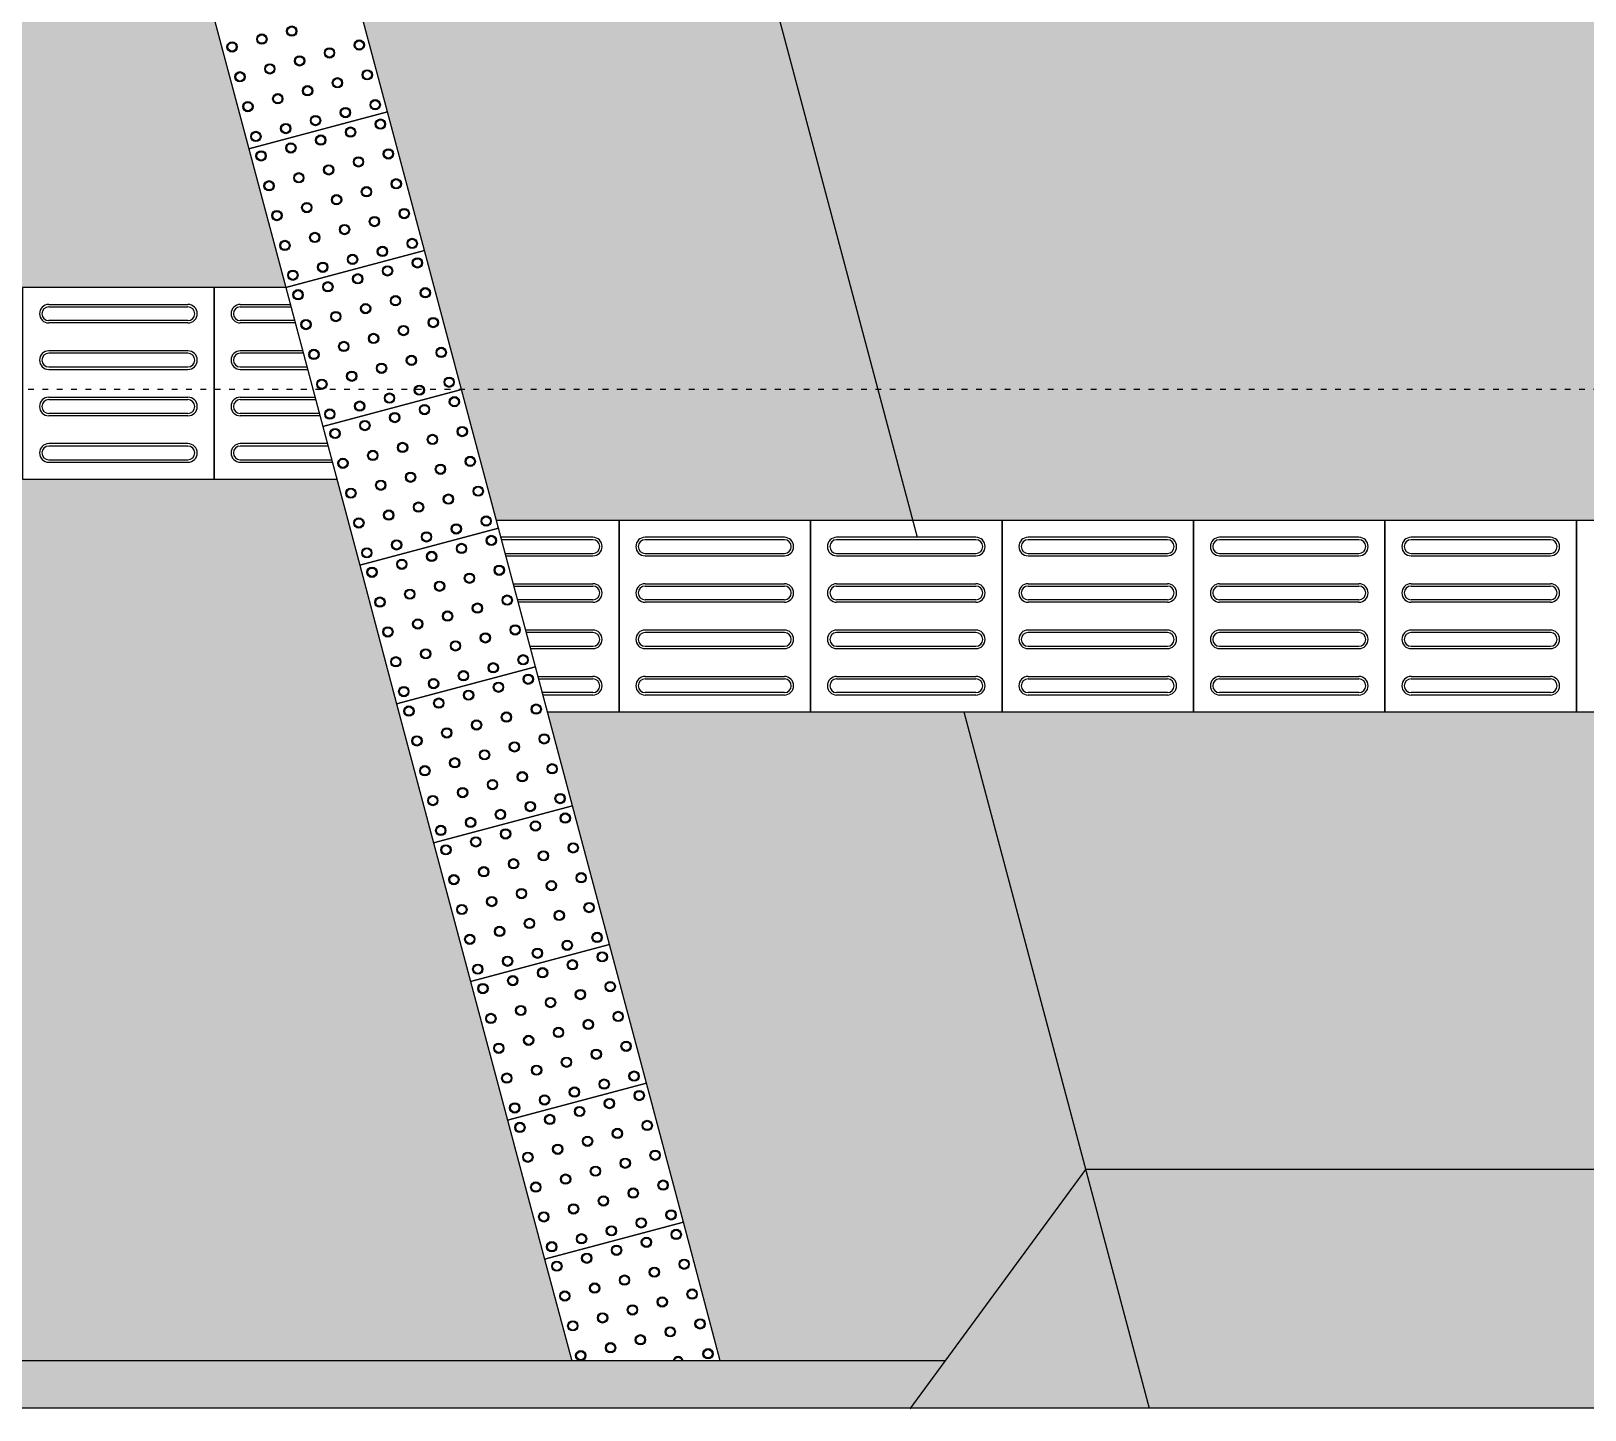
# Model space of a CAD drawing. Header units: millimetres. Extents: x -9997 to 44619, y -1295 to 91103.
# Drawn here: x 29635.7 to 29960.3, y 33696.5 to 33984.6 of the extents above; entities that cross this region are included whole.
import ezdxf

# ---------------------------------------------------------------- set-up
doc = ezdxf.new("R2010")
doc.units = ezdxf.units.MM
doc.header["$LTSCALE"] = 0.1
doc.linetypes.add('ACAD_ISO03W100', pattern=[30, 12, -18])
doc.layers.get('0').update_dxf_attribs({"lineweight": 5})
for name, color, linetype, lineweight in [('alvenaria', 5, 'Continuous', 9), ('alvenaria longe', 253, 'Continuous', 0), ('escada', 1, 'Continuous', 0), ('piso', 254, 'Continuous', 0), ('Proj Telhado', 10, 'ACAD_ISO03W100', 0)]:
    doc.layers.add(name, color=color, linetype=linetype, lineweight=lineweight)
doc.styles.get("Standard").update_dxf_attribs({"font": 'arial.ttf'})
doc.dimstyles.new('ISO-25', dxfattribs={"dimtxt": 30, "dimasz": 5, "dimexe": 0, "dimexo": 15, "dimtad": 1, "dimtxsty": 'Standard', "dimblk": 'OBLIQUE', "dimcen": 0, "dimclrd": 7, "dimclre": 7, "dimclrt": 7, "dimadec": 8, "dimazin": 0, "dimtfac": 1, "dimtmove": 0, "dimatfit": 3, "dimldrblk": 'OBLIQUE', "dimfxl": 5, "dimtfillclr": 250, "dimarcsym": 0})

# ---------------------------------------------------------------- blocks, each defined once
blk = doc.blocks.new('_Oblique')
at = {"color": 0, "linetype": 'ByBlock', "lineweight": -2}
blk.add_line((-0.5, -0.5), (0.5, 0.5), dxfattribs=at)
blk = doc.blocks.new('*D109')
at = {"layer": 'alvenaria', "color": 7, "linetype": 'ByBlock', "lineweight": -2, "transparency": 16777216}
for p, q in [((29869.32, 33681.94), (29869.32, 33629.51)), ((30150.32, 33681.94), (30150.32, 33629.51))]:
    blk.add_line(p, q, dxfattribs=at)
at = {"layer": 'alvenaria', "color": 7, "lineweight": -2, "transparency": 16777216}
blk.add_line((29869.32, 33629.51), (30150.32, 33629.51), dxfattribs=at)
at = {"layer": 'Defpoints', "color": 0, "linetype": 'ByBlock', "transparency": 16777216}
for p in [(29869.32, 33696.94), (30150.32, 33696.94), (30150.32, 33629.51)]:
    blk.add_point(p, dxfattribs=at)
at = {"layer": 'alvenaria', "color": 7, "linetype": 'ByBlock', "lineweight": -2, "transparency": 16777216, "xscale": 5, "yscale": 5, "zscale": 5, "rotation": 180}
blk.add_blockref('_Oblique', (29869.32, 33629.51), dxfattribs=at)
at = {"layer": 'alvenaria', "color": 7, "linetype": 'ByBlock', "lineweight": -2, "transparency": 16777216, "xscale": 5, "yscale": 5, "zscale": 5}
blk.add_blockref('_Oblique', (30150.32, 33629.51), dxfattribs=at)
at = {"layer": 'alvenaria', "color": 7, "linetype": 'ByBlock', "transparency": 16777216, "insert": (30009.82, 33645.45), "char_height": 30, "attachment_point": 5}
blk.add_mtext('281', dxfattribs=at)

msp = doc.modelspace()

# ---------------------------------------------------------------- hatches: boundary and pattern name
at = {"linetype": 'ByBlock', "lineweight": 0, "true_color": 0xc7c8ca}
h = msp.add_hatch(dxfattribs=at)
h.set_pattern_fill('AR-BRSTD', color=9, scale=0.12)
h.paths.add_polyline_path([(29301.965, 34091.799), (29316.965, 34091.799), (29316.965, 34094.883), (29346.965, 34094.883), (29376.965, 34094.883), (29406.965, 34094.883), (29436.965, 34094.883), (29466.965, 34094.883), (29496.965, 34094.883), (29526.965, 34094.883), (29556.965, 34094.883), (29586.965, 34094.883), (29601.965, 34091.799), (29601.965, 33930.984), (29633.978, 33930.984), (29673.978, 33930.984), (29688.934, 33930.984), (29681.21, 33959.973), (29673.486, 33988.962), (29665.732, 34018.064), (29658.008, 34047.053), (29650.284, 34076.041), (29642.56, 34105.03), (29639.424, 34116.799), (28786.663, 34116.799), (28786.913, 33706.799), (29748.667, 33706.799), (29743.001, 33728.064), (29735.277, 33757.053), (29727.553, 33786.041), (29719.829, 33815.03), (29712.105, 33844.018), (29704.381, 33873.007), (29699.591, 33890.984), (29673.978, 33890.984), (29633.978, 33890.984), (29593.978, 33890.984), (29586.965, 33890.984), (29586.965, 33884.883), (29586.965, 33854.883), (29556.965, 33854.883), (29526.965, 33854.883), (29496.965, 33854.883), (29466.965, 33854.883), (29436.965, 33854.883), (29406.965, 33854.883), (29376.965, 33854.883), (29346.965, 33854.883), (29316.965, 33854.883), (29316.965, 33884.883), (29316.965, 33891.799), (29301.965, 33891.799)])
h.paths.add_polyline_path([(29201.103, 33886.938), (29201.103, 33746.938), (28961.103, 33746.938), (28961.103, 33886.938)], flags=16)
h.paths.add_polyline_path([(29181.103, 33866.938), (29181.103, 33766.938), (28981.103, 33766.938), (28981.103, 33866.938)], flags=0)
h.paths.add_polyline_path([(29556.965, 33914.883), (29556.965, 33944.883), (29556.965, 33974.883), (29556.965, 34004.883), (29556.965, 34034.883), (29556.965, 34064.883), (29526.965, 34064.883), (29496.965, 34064.883), (29466.965, 34064.883), (29436.965, 34064.883), (29406.965, 34064.883), (29376.965, 34064.883), (29346.965, 34064.883), (29346.965, 34034.883), (29346.965, 34004.883), (29346.965, 33974.883), (29346.965, 33944.883), (29346.965, 33914.883), (29346.965, 33891.799), (29556.965, 33891.799)], flags=17)
h.paths.add_polyline_path([(29376.965, 33956.799), (29376.965, 34006.799), (29526.965, 34006.799), (29526.965, 33956.799)], flags=16)
h.paths.add_polyline_path([(29466.965, 34011.799), (29436.965, 34011.799), (29436.965, 34041.799), (29466.965, 34041.799)], flags=16)
h.paths.add_polyline_path([(29556.965, 33891.799), (29346.965, 33891.799), (29346.965, 33884.883), (29376.965, 33884.883), (29406.965, 33884.883), (29436.965, 33884.883), (29466.965, 33884.883), (29496.965, 33884.883), (29526.965, 33884.883), (29556.965, 33884.883)], flags=17)
h.paths.add_polyline_path([(29601.965, 34091.799), (29586.965, 34091.799), (29586.965, 34064.883), (29586.965, 34034.883), (29586.965, 34004.883), (29586.965, 33974.883), (29586.965, 33944.883), (29586.965, 33930.984), (29593.978, 33930.984), (29601.965, 33930.984)], flags=17)
h.paths.add_polyline_path([(29316.965, 33944.883), (29316.965, 33974.883), (29316.965, 34004.883), (29316.965, 34034.883), (29316.965, 34064.883), (29316.965, 34091.799), (29301.965, 34091.799), (29301.965, 33891.799), (29316.965, 33891.799), (29316.965, 33914.883)], flags=17)
h.paths.add_polyline_path([(29757.448, 34116.799), (29670.471, 34116.799), (29671.549, 34112.754), (29679.272, 34083.765), (29686.996, 34054.776), (29694.72, 34025.788), (29702.444, 33996.799), (29710.198, 33967.697), (29717.922, 33938.708), (29725.646, 33909.72), (29732.939, 33882.35), (29758.552, 33882.35), (29798.552, 33882.35), (29819.916, 33882.35)])
h.paths.add_polyline_path([(30038.448, 34116.799), (29757.448, 34116.799), (29819.916, 33882.35), (29838.552, 33882.35), (29878.552, 33882.35), (29918.552, 33882.35), (29958.552, 33882.35), (29998.552, 33882.35), (30038.552, 33882.35), (30078.552, 33882.35), (30100.916, 33882.35)])
h.paths.add_polyline_path([(29830.574, 33842.35), (29798.552, 33842.35), (29758.552, 33842.35), (29743.596, 33842.35), (29748.818, 33822.754), (29756.542, 33793.765), (29764.266, 33764.776), (29771.989, 33735.788), (29779.713, 33706.799), (29826.691, 33706.799), (29856.033, 33746.799)])
h.paths.add_polyline_path([(30111.574, 33842.35), (30078.552, 33842.35), (30038.552, 33842.35), (29998.552, 33842.35), (29958.552, 33842.35), (29918.552, 33842.35), (29878.552, 33842.35), (29838.552, 33842.35), (29830.574, 33842.35), (29856.033, 33746.799), (30137.033, 33746.799)])
h.paths.add_polyline_path([(30205.831, 33815.03), (30198.552, 33842.35), (30158.552, 33842.35), (30118.552, 33842.35), (30111.574, 33842.35), (30137.033, 33746.799), (30187.222, 33706.938), (30234.631, 33706.938), (30229.003, 33728.064), (30221.279, 33757.053), (30213.555, 33786.041)])
h.paths.add_polyline_path([(30167.211, 33959.973), (30159.488, 33988.962), (30151.764, 34017.95), (30144.04, 34046.939), (30136.316, 34075.928), (30128.592, 34104.916), (30125.426, 34116.799), (30038.448, 34116.799), (30100.916, 33882.35), (30118.552, 33882.35), (30158.552, 33882.35), (30187.894, 33882.35), (30182.659, 33901.996), (30174.935, 33930.984)])
h.paths.add_polyline_path([(31877.895, 33948.04), (31877.895, 33968.04), (31852.895, 33968.04), (31852.895, 33998.04), (31852.895, 34028.04), (31877.895, 34028.04), (31877.895, 34068.04), (31877.895, 34108.04), (31877.895, 34116.799), (30156.473, 34116.799), (30157.581, 34112.64), (30165.305, 34083.652), (30173.028, 34054.663), (30180.752, 34025.674), (30188.476, 33996.686), (30196.2, 33967.697), (30203.924, 33938.708), (30211.648, 33909.72), (30219.372, 33880.731), (30227.096, 33851.742), (30234.82, 33822.754), (30242.543, 33793.765), (30250.267, 33764.776), (30257.991, 33735.788), (30265.678, 33706.938), (31725.894, 33706.938), (31734.388, 33719.372), (31751.309, 33744.144), (31768.231, 33768.916), (31785.153, 33793.688), (31802.075, 33818.46), (31819.034, 33843.286), (31819.062, 33843.232), (31826.794, 33843.232), (31856.794, 33843.232), (31877.895, 33843.232), (31877.895, 33868.04), (31877.895, 33908.04)])
h.paths.add_polyline_path([(30645.894, 33886.938), (30645.894, 33746.938), (30405.894, 33746.938), (30405.894, 33886.938)], flags=16)
h.paths.add_polyline_path([(30625.894, 33866.938), (30625.894, 33766.938), (30425.894, 33766.938), (30425.894, 33866.938)], flags=0)
h.paths.add_polyline_path([(31145.894, 33886.938), (31145.894, 33746.938), (30905.894, 33746.938), (30905.894, 33886.938)], flags=16)
h.paths.add_polyline_path([(30925.894, 33866.938), (31125.894, 33866.938), (31125.894, 33766.938), (30925.894, 33766.938)], flags=0)
h.paths.add_polyline_path([(31000.925, 33844.799), (31030.925, 33844.799), (31030.925, 33814.799), (31000.925, 33814.799)], flags=0)
h.paths.add_polyline_path([(31405.894, 33886.938), (31645.894, 33886.938), (31645.894, 33746.938), (31405.894, 33746.938)], flags=16)
h.paths.add_polyline_path([(31425.894, 33866.938), (31625.894, 33866.938), (31625.894, 33766.938), (31425.894, 33766.938)], flags=0)
h.paths.add_polyline_path([(32554.715, 34289.954), (32524.986, 34293.973), (32495.256, 34297.993), (32465.527, 34302.013), (32435.797, 34306.033), (32433.223, 34315.696), (32425.499, 34344.684), (32420.35, 34364.01), (32387.715, 34355.315), (32349.064, 34345.016), (32310.412, 34334.718), (32271.761, 34324.419), (32233.109, 34314.12), (32194.457, 34303.822), (32155.806, 34293.523), (32117.154, 34283.225), (32123.591, 34259.068), (32104.265, 34253.918), (32113.015, 34221.081), (32123.313, 34182.429), (32133.612, 34143.778), (32143.91, 34105.126), (32154.209, 34066.475), (32161.933, 34037.486), (32169.657, 34008.498), (32177.38, 33979.509), (32148.392, 33971.785), (32119.403, 33964.061), (32113.051, 33987.901), (32073.051, 33987.901), (32054.915, 33987.901, -0.2142245), (31917.895, 33945.937), (31917.895, 33908.04), (31917.895, 33868.04), (31917.895, 33843.232), (31946.729, 33843.232), (31976.729, 33843.232), (31993.651, 33818.46), (32010.573, 33793.688), (32027.495, 33768.916), (32044.416, 33744.145), (32061.338, 33719.373), (32076.664, 33696.938, 0.46151), (32590.765, 34284.324), (32590.556, 34285.108), (32584.445, 34285.934)])
h.paths.add_polyline_path([(32105.259, 34094.828), (32094.96, 34133.479), (32084.662, 34172.131), (32074.363, 34210.782), (32066.632, 34239.798, 0.050222), (32040.096, 34262.693), (32020.526, 34257.479), (31981.874, 34247.18), (31943.223, 34236.882), (31933.489, 34234.288), (31964.794, 34116.799), (31917.895, 34116.799), (31917.895, 34108.04), (31917.895, 34068.04), (31917.895, 34028.04), (31942.895, 34028.04), (31953.051, 34027.901), (31993.051, 34027.901), (32033.051, 34027.901), (32073.051, 34027.901), (32088.695, 34027.901, 0.0275903), (32097.873, 34044.865), (32096.231, 34051.027), (32101.191, 34052.349, 0.0390592), (32109.667, 34078.284)], flags=17)
h.paths.add_polyline_path([(32054.915, 33987.901), (32033.051, 33987.901), (31993.051, 33987.901), (31953.051, 33987.901), (31942.895, 33987.901), (31942.895, 33968.04), (31917.895, 33968.04), (31917.895, 33948.04), (31917.895, 33945.937, 0.2142245)], flags=17)
h.paths.add_polyline_path([(32109.667, 34078.284, -0.0390592), (32101.191, 34052.349), (32115.557, 34056.176)], flags=17)
h.paths.add_polyline_path([(32097.873, 34044.865, -0.0275903), (32088.695, 34027.901), (32102.393, 34027.901)], flags=17)
h.paths.add_polyline_path([(32402.327, 34431.65), (32394.603, 34460.639), (32418.391, 34478.918), (32442.179, 34497.197), (32465.967, 34515.476), (32489.755, 34533.756), (32501.253, 34542.591), (32216.122, 35612.719), (31649.003, 35612.719), (31797.89, 35053.93, -0.3092385), (31931.102, 34553.973), (32000.494, 34293.537), (32010.227, 34296.13), (32048.879, 34306.429), (32042.442, 34330.586), (32071.431, 34338.31), (32100.419, 34346.034), (32106.856, 34321.876), (32145.507, 34332.175), (32184.159, 34342.473), (32222.81, 34352.772), (32261.462, 34363.071), (32300.114, 34373.369), (32338.765, 34383.668), (32377.417, 34393.966), (32410.051, 34402.661)])
h.paths.add_polyline_path([(31797.89, 35053.93), (31649.003, 35612.719), (31566.212, 35612.719), (31923.191, 34272.94), (31932.924, 34275.533), (31971.576, 34285.832), (32000.494, 34293.537), (31931.102, 34553.973, 0.3092385)])
h.paths.add_polyline_path([(32059.177, 34267.777), (32040.096, 34262.693, -0.050222), (32066.632, 34239.798), (32065.614, 34243.62)], flags=17)
h = msp.add_hatch(color=9, dxfattribs=at)
h.dxf.hatch_style = 1
h.paths.add_polyline_path([(28786.913, 33706.799), (28786.919, 33696.938), (29819.457, 33696.938), (29826.691, 33706.799)])
h.paths.add_polyline_path([(29856.033, 33746.799), (29869.318, 33696.938), (30150.318, 33696.938), (30137.033, 33746.799)])
h.paths.add_polyline_path([(29819.457, 33696.938), (29869.318, 33696.938), (29856.033, 33746.799)])
h.paths.add_polyline_path([(30137.033, 33746.799), (30150.318, 33696.938), (30199.813, 33696.938)])
h.paths.add_polyline_path([(30187.222, 33706.938), (30199.813, 33696.938), (31719.063, 33696.938), (31725.894, 33706.938)])
h.paths.add_polyline_path([(32428.741, 34449.037), (32431.316, 34439.374), (32439.04, 34410.385), (32446.764, 34381.397), (32454.488, 34352.408), (32459.637, 34333.082), (32569.942, 34362.473), (32539.047, 34478.427)])
h.paths.add_polyline_path([(32459.637, 34333.082), (32469.547, 34331.742), (32499.276, 34327.723), (32529.006, 34323.703), (32558.735, 34319.683), (32582.188, 34316.512), (32569.942, 34362.473)])
h.paths.add_polyline_path([(32508.035, 34509.968), (32484.247, 34491.688), (32460.459, 34473.409), (32436.671, 34455.13), (32428.741, 34449.037), (32539.047, 34478.427), (32526.801, 34524.388)])
h.paths.add_polyline_path([(31886.729, 33813.232), (31856.729, 33813.232), (31834.835, 33813.232), (31834.835, 33696.938), (31960.89, 33696.938), (31960.89, 33813.232), (31946.729, 33813.232), (31916.729, 33813.232)])
h.paths.add_polyline_path([(31776.081, 33727.222), (31759.159, 33702.45), (31755.394, 33696.938), (31834.835, 33696.938), (31834.835, 33813.232), (31826.847, 33801.538), (31809.925, 33776.766), (31793.003, 33751.994)])
h.paths.add_polyline_path([(31968.879, 33801.538), (31960.89, 33813.232), (31960.89, 33696.938), (32040.332, 33696.938), (32036.567, 33702.451), (32019.645, 33727.223), (32002.723, 33751.994), (31985.801, 33776.766)])
h.paths.add_polyline_path([(29376.965, 34006.799), (29376.965, 33956.799), (29526.965, 33956.799), (29526.965, 34006.799)])

# ---------------------------------------------------------------- linework, layer by layer
at = {"layer": 'alvenaria longe', "lineweight": 0}
for p, q in [((29757.448, 34116.799), (29820.855, 33878.826)), ((29830.574, 33842.35), (29869.318, 33696.938)), ((30137.033, 33746.799), (29856.033, 33746.799))]:
    msp.add_line(p, q, dxfattribs=at)
at = {"layer": 'alvenaria longe', "linetype": 'ByBlock', "lineweight": 0}
msp.add_line((29819.355, 33696.799), (29856.033, 33746.799), dxfattribs=at)
at = {"layer": 'escada', "lineweight": 0}
for points in [[(29710.198, 33967.697), (29702.474, 33996.686), (29673.486, 33988.962), (29681.21, 33959.973)], [(29717.922, 33938.708), (29710.198, 33967.697), (29681.21, 33959.973), (29688.934, 33930.984)], [(29725.646, 33909.72), (29717.922, 33938.708), (29688.934, 33930.984), (29696.657, 33901.996)], [(29633.978, 33930.984), (29633.978, 33890.984), (29673.978, 33890.984), (29673.978, 33930.984)], [(29733.37, 33880.731), (29725.646, 33909.72), (29696.657, 33901.996), (29704.381, 33873.007)], [(29798.552, 33842.35), (29798.552, 33882.35), (29758.552, 33882.35), (29758.552, 33842.35)], [(29838.552, 33842.35), (29838.552, 33882.35), (29798.552, 33882.35), (29798.552, 33842.35)], [(29878.552, 33842.35), (29878.552, 33882.35), (29838.552, 33882.35), (29838.552, 33842.35)], [(29918.552, 33842.35), (29918.552, 33882.35), (29878.552, 33882.35), (29878.552, 33842.35)], [(29958.552, 33842.35), (29958.552, 33882.35), (29918.552, 33882.35), (29918.552, 33842.35)], [(29998.552, 33842.35), (29998.552, 33882.35), (29958.552, 33882.35), (29958.552, 33842.35)], [(29741.094, 33851.742), (29733.37, 33880.731), (29704.381, 33873.007), (29712.105, 33844.018)], [(29748.818, 33822.754), (29741.094, 33851.742), (29712.105, 33844.018), (29719.829, 33815.03)], [(29756.542, 33793.765), (29748.818, 33822.754), (29719.829, 33815.03), (29727.553, 33786.041)], [(29764.266, 33764.776), (29756.542, 33793.765), (29727.553, 33786.041), (29735.277, 33757.053)], [(29771.989, 33735.788), (29764.266, 33764.776), (29735.277, 33757.053), (29743.001, 33728.064)]]:
    msp.add_lwpolyline(points, close=True, dxfattribs=at)
for points in [[(29688.934, 33930.984), (29673.978, 33930.984), (29673.978, 33890.984), (29699.591, 33890.984)], [(29639.441, 33927.46), (29668.516, 33927.46)], [(29639.441, 33926.954), (29668.516, 33926.954)], [(29679.441, 33927.46), (29689.872, 33927.46)], [(29679.441, 33926.954), (29690.007, 33926.954)], [(29668.516, 33924.09), (29639.441, 33924.09)], [(29668.516, 33923.584), (29639.441, 33923.584)], [(29690.771, 33924.09), (29679.441, 33924.09)], [(29690.905, 33923.584), (29679.441, 33923.584)], [(29668.516, 33917.769), (29639.441, 33917.769)], [(29668.516, 33917.262), (29639.441, 33917.262)], [(29692.455, 33917.769), (29679.441, 33917.769)], [(29692.59, 33917.262), (29679.441, 33917.262)], [(29639.441, 33914.398), (29668.516, 33914.398)], [(29639.441, 33913.892), (29668.516, 33913.892)], [(29679.441, 33914.398), (29693.353, 33914.398)], [(29679.441, 33913.892), (29693.488, 33913.892)], [(29639.441, 33908.077), (29668.516, 33908.077)], [(29639.441, 33907.571), (29668.516, 33907.571)], [(29679.441, 33908.077), (29695.037, 33908.077)], [(29679.441, 33907.571), (29695.172, 33907.571)], [(29668.516, 33904.707), (29639.441, 33904.707)], [(29668.516, 33904.2), (29639.441, 33904.2)], [(29695.935, 33904.707), (29679.441, 33904.707)], [(29696.07, 33904.2), (29679.441, 33904.2)], [(29668.516, 33898.385), (29639.441, 33898.385)], [(29668.516, 33897.879), (29639.441, 33897.879)], [(29697.619, 33898.385), (29679.441, 33898.385)], [(29697.754, 33897.879), (29679.441, 33897.879)], [(29639.441, 33895.015), (29668.516, 33895.015)], [(29639.441, 33894.509), (29668.516, 33894.509)], [(29679.441, 33895.015), (29698.517, 33895.015)], [(29679.441, 33894.509), (29698.652, 33894.509)], [(29743.596, 33842.35), (29758.552, 33842.35), (29758.552, 33882.35), (29732.939, 33882.35)], [(29753.089, 33878.826), (29733.878, 33878.826)], [(29753.089, 33878.32), (29734.012, 33878.32)], [(29793.089, 33878.826), (29764.014, 33878.826)], [(29793.089, 33878.32), (29764.014, 33878.32)], [(29833.089, 33878.826), (29804.014, 33878.826)], [(29833.089, 33878.32), (29804.014, 33878.32)], [(29873.089, 33878.826), (29844.014, 33878.826)], [(29873.089, 33878.32), (29844.014, 33878.32)], [(29913.089, 33878.826), (29884.014, 33878.826)], [(29913.089, 33878.32), (29884.014, 33878.32)], [(29953.089, 33878.826), (29924.014, 33878.826)], [(29953.089, 33878.32), (29924.014, 33878.32)], [(29734.776, 33875.455), (29753.089, 33875.455)], [(29734.91, 33874.949), (29753.089, 33874.949)], [(29764.014, 33875.455), (29793.089, 33875.455)], [(29764.014, 33874.949), (29793.089, 33874.949)], [(29804.014, 33875.455), (29833.089, 33875.455)], [(29804.014, 33874.949), (29833.089, 33874.949)], [(29844.014, 33875.455), (29873.089, 33875.455)], [(29844.014, 33874.949), (29873.089, 33874.949)], [(29884.014, 33875.455), (29913.089, 33875.455)], [(29884.014, 33874.949), (29913.089, 33874.949)], [(29924.014, 33875.455), (29953.089, 33875.455)], [(29924.014, 33874.949), (29953.089, 33874.949)], [(29736.46, 33869.134), (29753.089, 33869.134)], [(29736.595, 33868.628), (29753.089, 33868.628)], [(29764.014, 33869.134), (29793.089, 33869.134)], [(29764.014, 33868.628), (29793.089, 33868.628)], [(29804.014, 33869.134), (29833.089, 33869.134)], [(29804.014, 33868.628), (29833.089, 33868.628)], [(29844.014, 33869.134), (29873.089, 33869.134)], [(29844.014, 33868.628), (29873.089, 33868.628)], [(29884.014, 33869.134), (29913.089, 33869.134)], [(29884.014, 33868.628), (29913.089, 33868.628)], [(29924.014, 33869.134), (29953.089, 33869.134)], [(29924.014, 33868.628), (29953.089, 33868.628)], [(29753.089, 33865.764), (29737.358, 33865.764)], [(29753.089, 33865.257), (29737.493, 33865.257)], [(29793.089, 33865.764), (29764.014, 33865.764)], [(29793.089, 33865.257), (29764.014, 33865.257)], [(29833.089, 33865.764), (29804.014, 33865.764)], [(29833.089, 33865.257), (29804.014, 33865.257)], [(29873.089, 33865.764), (29844.014, 33865.764)], [(29873.089, 33865.257), (29844.014, 33865.257)], [(29913.089, 33865.764), (29884.014, 33865.764)], [(29913.089, 33865.257), (29884.014, 33865.257)], [(29953.089, 33865.764), (29924.014, 33865.764)], [(29953.089, 33865.257), (29924.014, 33865.257)], [(29753.089, 33859.442), (29739.042, 33859.442)], [(29753.089, 33858.936), (29739.177, 33858.936)], [(29793.089, 33859.442), (29764.014, 33859.442)], [(29793.089, 33858.936), (29764.014, 33858.936)], [(29833.089, 33859.442), (29804.014, 33859.442)], [(29833.089, 33858.936), (29804.014, 33858.936)], [(29873.089, 33859.442), (29844.014, 33859.442)], [(29873.089, 33858.936), (29844.014, 33858.936)], [(29913.089, 33859.442), (29884.014, 33859.442)], [(29913.089, 33858.936), (29884.014, 33858.936)], [(29953.089, 33859.442), (29924.014, 33859.442)], [(29953.089, 33858.936), (29924.014, 33858.936)], [(29739.94, 33856.072), (29753.089, 33856.072)], [(29740.075, 33855.566), (29753.089, 33855.566)], [(29764.014, 33856.072), (29793.089, 33856.072)], [(29764.014, 33855.566), (29793.089, 33855.566)], [(29804.014, 33856.072), (29833.089, 33856.072)], [(29804.014, 33855.566), (29833.089, 33855.566)], [(29844.014, 33856.072), (29873.089, 33856.072)], [(29844.014, 33855.566), (29873.089, 33855.566)], [(29884.014, 33856.072), (29913.089, 33856.072)], [(29884.014, 33855.566), (29913.089, 33855.566)], [(29924.014, 33856.072), (29953.089, 33856.072)], [(29924.014, 33855.566), (29953.089, 33855.566)], [(29741.625, 33849.751), (29753.089, 33849.751)], [(29741.759, 33849.244), (29753.089, 33849.244)], [(29764.014, 33849.751), (29793.089, 33849.751)], [(29764.014, 33849.244), (29793.089, 33849.244)], [(29804.014, 33849.751), (29833.089, 33849.751)], [(29804.014, 33849.244), (29833.089, 33849.244)], [(29844.014, 33849.751), (29873.089, 33849.751)], [(29844.014, 33849.244), (29873.089, 33849.244)], [(29884.014, 33849.751), (29913.089, 33849.751)], [(29884.014, 33849.244), (29913.089, 33849.244)], [(29924.014, 33849.751), (29953.089, 33849.751)], [(29924.014, 33849.244), (29953.089, 33849.244)], [(29753.089, 33846.38), (29742.523, 33846.38)], [(29753.089, 33845.874), (29742.657, 33845.874)], [(29793.089, 33846.38), (29764.014, 33846.38)], [(29793.089, 33845.874), (29764.014, 33845.874)], [(29833.089, 33846.38), (29804.014, 33846.38)], [(29833.089, 33845.874), (29804.014, 33845.874)], [(29873.089, 33846.38), (29844.014, 33846.38)], [(29873.089, 33845.874), (29844.014, 33845.874)], [(29913.089, 33846.38), (29884.014, 33846.38)], [(29913.089, 33845.874), (29884.014, 33845.874)], [(29953.089, 33846.38), (29924.014, 33846.38)], [(29953.089, 33845.874), (29924.014, 33845.874)], [(29779.713, 33706.799), (29771.989, 33735.788), (29743.001, 33728.064), (29748.667, 33706.799)]]:
    msp.add_lwpolyline(points, dxfattribs=at)
for centre, radius in [((29683.95, 33982.9), 1.075), ((29683.95, 33982.9), 0.883), ((29690.182, 33984.561), 1.075), ((29690.182, 33984.561), 0.883), ((29677.719, 33981.24), 1.075), ((29677.719, 33981.24), 0.883), ((29698.073, 33979.99), 1.075), ((29698.073, 33979.99), 0.883), ((29704.305, 33981.65), 1.075), ((29704.305, 33981.65), 0.883), ((29685.611, 33976.669), 1.075), ((29685.611, 33976.669), 0.883), ((29691.842, 33978.329), 1.075), ((29691.842, 33978.329), 0.883), ((29705.965, 33975.419), 1.075), ((29679.379, 33975.009), 1.075), ((29679.379, 33975.009), 0.883), ((29693.502, 33972.098), 1.075), ((29699.734, 33973.758), 1.075), ((29699.734, 33973.758), 0.883), ((29705.965, 33975.419), 0.883), ((29681.04, 33968.777), 1.075), ((29687.271, 33970.438), 1.075), ((29687.271, 33970.438), 0.883), ((29693.502, 33972.098), 0.883), ((29707.625, 33969.187), 1.075), ((29707.625, 33969.187), 0.883), ((29681.04, 33968.777), 0.883), ((29695.163, 33965.867), 1.075), ((29695.163, 33965.867), 0.883), ((29701.394, 33967.527), 1.075), ((29701.394, 33967.527), 0.883), ((29682.7, 33962.546), 1.075), ((29682.7, 33962.546), 0.883), ((29688.931, 33964.206), 1.075), ((29688.931, 33964.206), 0.883), ((29702.477, 33963.464), 1.075), ((29702.477, 33963.464), 0.883), ((29708.708, 33965.124), 1.075), ((29708.708, 33965.124), 0.883), ((29690.014, 33960.143), 1.075), ((29690.014, 33960.143), 0.883), ((29696.245, 33961.803), 1.075), ((29696.245, 33961.803), 0.883), ((29683.782, 33958.483), 1.075), ((29683.782, 33958.483), 0.883), ((29704.137, 33957.232), 1.075), ((29704.137, 33957.232), 0.883), ((29710.368, 33958.893), 1.075), ((29710.368, 33958.893), 0.883), ((29691.674, 33953.912), 1.075), ((29691.674, 33953.912), 0.883), ((29697.906, 33955.572), 1.075), ((29697.906, 33955.572), 0.883), ((29712.029, 33952.661), 1.075), ((29685.443, 33952.251), 1.075), ((29685.443, 33952.251), 0.883), ((29699.566, 33949.341), 1.075), ((29705.797, 33951.001), 1.075), ((29705.797, 33951.001), 0.883), ((29712.029, 33952.661), 0.883), ((29693.334, 33947.68), 1.075), ((29693.334, 33947.68), 0.883), ((29699.566, 33949.341), 0.883), ((29713.689, 33946.43), 1.075), ((29713.689, 33946.43), 0.883), ((29687.103, 33946.02), 1.075), ((29687.103, 33946.02), 0.883), ((29701.226, 33943.109), 1.075), ((29701.226, 33943.109), 0.883), ((29707.458, 33944.77), 1.075), ((29707.458, 33944.77), 0.883), ((29688.763, 33939.789), 1.075), ((29688.763, 33939.789), 0.883), ((29694.995, 33941.449), 1.075), ((29694.995, 33941.449), 0.883), ((29715.349, 33940.199), 1.075), ((29715.349, 33940.199), 0.883), ((29702.887, 33936.878), 1.075), ((29702.887, 33936.878), 0.883), ((29709.118, 33938.538), 1.075), ((29709.118, 33938.538), 0.883), ((29690.424, 33933.557), 1.075), ((29690.424, 33933.557), 0.883), ((29696.655, 33935.218), 1.075), ((29696.655, 33935.218), 0.883), ((29710.201, 33934.475), 1.075), ((29710.201, 33934.475), 0.883), ((29716.432, 33936.135), 1.075), ((29716.432, 33936.135), 0.883), ((29697.738, 33931.154), 1.075), ((29697.738, 33931.154), 0.883), ((29703.969, 33932.815), 1.075), ((29703.969, 33932.815), 0.883), ((29718.092, 33929.904), 1.075), ((29691.506, 33929.494), 1.075), ((29691.506, 33929.494), 0.883), ((29705.629, 33926.583), 1.075), ((29711.861, 33928.244), 1.075), ((29711.861, 33928.244), 0.883), ((29718.092, 33929.904), 0.883), ((29699.398, 33924.923), 1.075), ((29699.398, 33924.923), 0.883), ((29705.629, 33926.583), 0.883), ((29719.753, 33923.673), 1.075), ((29719.753, 33923.673), 0.883), ((29693.167, 33923.263), 1.075), ((29693.167, 33923.263), 0.883), ((29707.29, 33920.352), 1.075), ((29707.29, 33920.352), 0.883), ((29713.521, 33922.012), 1.075), ((29713.521, 33922.012), 0.883), ((29694.827, 33917.031), 1.075), ((29701.058, 33918.692), 1.075), ((29701.058, 33918.692), 0.883), ((29721.413, 33917.441), 1.075), ((29721.413, 33917.441), 0.883), ((29694.827, 33917.031), 0.883), ((29708.95, 33914.121), 1.075), ((29708.95, 33914.121), 0.883), ((29715.181, 33915.781), 1.075), ((29715.181, 33915.781), 0.883), ((29696.487, 33910.8), 1.075), ((29696.487, 33910.8), 0.883), ((29702.719, 33912.46), 1.075), ((29702.719, 33912.46), 0.883), ((29723.073, 33911.21), 1.075), ((29723.073, 33911.21), 0.883), ((29710.61, 33907.889), 1.075), ((29710.61, 33907.889), 0.883), ((29716.842, 33909.55), 1.075), ((29716.842, 33909.55), 0.883), ((29724.156, 33907.147), 1.075), ((29698.148, 33904.569), 1.075), ((29698.148, 33904.569), 0.883), ((29704.379, 33906.229), 1.075), ((29704.379, 33906.229), 0.883), ((29717.924, 33905.486), 1.075), ((29717.924, 33905.486), 0.883), ((29724.156, 33907.147), 0.883), ((29705.462, 33902.166), 1.075), ((29705.462, 33902.166), 0.883), ((29711.693, 33903.826), 1.075), ((29711.693, 33903.826), 0.883), ((29725.816, 33900.915), 1.075), ((29725.816, 33900.915), 0.883), ((29699.23, 33900.506), 1.075), ((29699.23, 33900.506), 0.883), ((29713.353, 33897.595), 1.075), ((29713.353, 33897.595), 0.883), ((29719.585, 33899.255), 1.075), ((29719.585, 33899.255), 0.883), ((29700.891, 33894.274), 1.075), ((29707.122, 33895.934), 1.075), ((29707.122, 33895.934), 0.883), ((29727.476, 33894.684), 1.075), ((29727.476, 33894.684), 0.883), ((29700.891, 33894.274), 0.883), ((29715.014, 33891.363), 1.075), ((29715.014, 33891.363), 0.883), ((29721.245, 33893.024), 1.075), ((29721.245, 33893.024), 0.883), ((29702.551, 33888.043), 1.075), ((29702.551, 33888.043), 0.883), ((29708.782, 33889.703), 1.075), ((29708.782, 33889.703), 0.883), ((29729.137, 33888.453), 1.075), ((29729.137, 33888.453), 0.883), ((29716.674, 33885.132), 1.075), ((29716.674, 33885.132), 0.883), ((29722.905, 33886.792), 1.075), ((29722.905, 33886.792), 0.883), ((29704.211, 33881.811), 1.075), ((29704.211, 33881.811), 0.883), ((29710.443, 33883.472), 1.075), ((29710.443, 33883.472), 0.883), ((29730.797, 33882.221), 1.075), ((29730.797, 33882.221), 0.883), ((29718.334, 33878.901), 1.075), ((29718.334, 33878.901), 0.883), ((29724.566, 33880.561), 1.075), ((29724.566, 33880.561), 0.883), ((29731.88, 33878.158), 1.075), ((29731.88, 33878.158), 0.883), ((29705.872, 33875.58), 1.075), ((29705.872, 33875.58), 0.883), ((29712.103, 33877.24), 1.075), ((29712.103, 33877.24), 0.883), ((29719.417, 33874.838), 1.075), ((29719.417, 33874.838), 0.883), ((29725.648, 33876.498), 1.075), ((29725.648, 33876.498), 0.883), ((29706.954, 33871.517), 1.075), ((29713.186, 33873.177), 1.075), ((29713.186, 33873.177), 0.883), ((29733.54, 33871.927), 1.075), ((29733.54, 33871.927), 0.883), ((29706.954, 33871.517), 0.883), ((29721.077, 33868.606), 1.075), ((29721.077, 33868.606), 0.883), ((29727.309, 33870.266), 1.075), ((29727.309, 33870.266), 0.883), ((29708.614, 33865.285), 1.075), ((29708.614, 33865.285), 0.883), ((29714.846, 33866.946), 1.075), ((29714.846, 33866.946), 0.883), ((29735.2, 33865.695), 1.075), ((29735.2, 33865.695), 0.883), ((29722.738, 33862.375), 1.075), ((29722.738, 33862.375), 0.883), ((29728.969, 33864.035), 1.075), ((29728.969, 33864.035), 0.883), ((29710.275, 33859.054), 1.075), ((29710.275, 33859.054), 0.883), ((29716.506, 33860.714), 1.075), ((29716.506, 33860.714), 0.883), ((29736.861, 33859.464), 1.075), ((29736.861, 33859.464), 0.883), ((29724.398, 33856.143), 1.075), ((29724.398, 33856.143), 0.883), ((29730.629, 33857.804), 1.075), ((29730.629, 33857.804), 0.883), ((29711.935, 33852.823), 1.075), ((29711.935, 33852.823), 0.883), ((29718.167, 33854.483), 1.075), ((29718.167, 33854.483), 0.883), ((29738.521, 33853.233), 1.075), ((29738.521, 33853.233), 0.883), ((29726.058, 33849.912), 1.075), ((29726.058, 33849.912), 0.883), ((29732.29, 33851.572), 1.075), ((29732.29, 33851.572), 0.883), ((29739.604, 33849.17), 1.075), ((29739.604, 33849.17), 0.883), ((29713.595, 33846.591), 1.075), ((29713.595, 33846.591), 0.883), ((29719.827, 33848.252), 1.075), ((29719.827, 33848.252), 0.883), ((29727.141, 33845.849), 1.075), ((29727.141, 33845.849), 0.883), ((29733.372, 33847.509), 1.075), ((29733.372, 33847.509), 0.883), ((29714.678, 33842.528), 1.075), ((29714.678, 33842.528), 0.883), ((29720.909, 33844.189), 1.075), ((29720.909, 33844.189), 0.883), ((29741.264, 33842.938), 1.075), ((29741.264, 33842.938), 0.883), ((29728.801, 33839.617), 1.075), ((29728.801, 33839.617), 0.883), ((29735.033, 33841.278), 1.075), ((29735.033, 33841.278), 0.883), ((29716.338, 33836.297), 1.075), ((29716.338, 33836.297), 0.883), ((29722.57, 33837.957), 1.075), ((29722.57, 33837.957), 0.883), ((29742.924, 33836.707), 1.075), ((29742.924, 33836.707), 0.883), ((29730.461, 33833.386), 1.075), ((29730.461, 33833.386), 0.883), ((29736.693, 33835.046), 1.075), ((29736.693, 33835.046), 0.883), ((29717.999, 33830.065), 1.075), ((29717.999, 33830.065), 0.883), ((29724.23, 33831.726), 1.075), ((29724.23, 33831.726), 0.883), ((29744.585, 33830.475), 1.075), ((29744.585, 33830.475), 0.883), ((29732.122, 33827.155), 1.075), ((29732.122, 33827.155), 0.883), ((29738.353, 33828.815), 1.075), ((29738.353, 33828.815), 0.883), ((29719.659, 33823.834), 1.075), ((29719.659, 33823.834), 0.883), ((29725.89, 33825.494), 1.075), ((29725.89, 33825.494), 0.883), ((29746.245, 33824.244), 1.075), ((29746.245, 33824.244), 0.883), ((29733.782, 33820.923), 1.075), ((29733.782, 33820.923), 0.883), ((29740.013, 33822.584), 1.075), ((29740.013, 33822.584), 0.883), ((29747.327, 33820.181), 1.075), ((29747.327, 33820.181), 0.883), ((29721.319, 33817.603), 1.075), ((29721.319, 33817.603), 0.883), ((29727.551, 33819.263), 1.075), ((29727.551, 33819.263), 0.883), ((29734.865, 33816.86), 1.075), ((29734.865, 33816.86), 0.883), ((29741.096, 33818.521), 1.075), ((29741.096, 33818.521), 0.883), ((29722.402, 33813.54), 1.075), ((29722.402, 33813.54), 0.883), ((29728.633, 33815.2), 1.075), ((29728.633, 33815.2), 0.883), ((29748.988, 33813.949), 1.075), ((29748.988, 33813.949), 0.883), ((29736.525, 33810.629), 1.075), ((29736.525, 33810.629), 0.883), ((29742.756, 33812.289), 1.075), ((29742.756, 33812.289), 0.883), ((29724.062, 33807.308), 1.075), ((29724.062, 33807.308), 0.883), ((29730.294, 33808.969), 1.075), ((29730.294, 33808.969), 0.883), ((29750.648, 33807.718), 1.075), ((29750.648, 33807.718), 0.883), ((29738.185, 33804.397), 1.075), ((29738.185, 33804.397), 0.883), ((29744.417, 33806.058), 1.075), ((29744.417, 33806.058), 0.883), ((29725.723, 33801.077), 1.075), ((29725.723, 33801.077), 0.883), ((29731.954, 33802.737), 1.075), ((29731.954, 33802.737), 0.883), ((29752.308, 33801.487), 1.075), ((29752.308, 33801.487), 0.883), ((29739.846, 33798.166), 1.075), ((29739.846, 33798.166), 0.883), ((29746.077, 33799.826), 1.075), ((29746.077, 33799.826), 0.883), ((29727.383, 33794.845), 1.075), ((29727.383, 33794.845), 0.883), ((29733.614, 33796.506), 1.075), ((29733.614, 33796.506), 0.883), ((29747.737, 33793.595), 1.075), ((29753.969, 33795.255), 1.075), ((29753.969, 33795.255), 0.883), ((29735.275, 33790.274), 1.075), ((29741.506, 33791.935), 1.075), ((29741.506, 33791.935), 0.883), ((29747.737, 33793.595), 0.883), ((29755.051, 33791.192), 1.075), ((29755.051, 33791.192), 0.883), ((29729.043, 33788.614), 1.075), ((29729.043, 33788.614), 0.883), ((29735.275, 33790.274), 0.883), ((29742.589, 33787.872), 1.075), ((29742.589, 33787.872), 0.883), ((29748.82, 33789.532), 1.075), ((29748.82, 33789.532), 0.883), ((29730.126, 33784.551), 1.075), ((29730.126, 33784.551), 0.883), ((29736.357, 33786.211), 1.075), ((29736.357, 33786.211), 0.883), ((29756.712, 33784.961), 1.075), ((29756.712, 33784.961), 0.883), ((29744.249, 33781.64), 1.075), ((29744.249, 33781.64), 0.883), ((29750.48, 33783.301), 1.075), ((29750.48, 33783.301), 0.883), ((29731.786, 33778.32), 1.075), ((29731.786, 33778.32), 0.883), ((29738.018, 33779.98), 1.075), ((29738.018, 33779.98), 0.883), ((29758.372, 33778.729), 1.075), ((29758.372, 33778.729), 0.883), ((29745.909, 33775.409), 1.075), ((29745.909, 33775.409), 0.883), ((29752.141, 33777.069), 1.075), ((29752.141, 33777.069), 0.883), ((29733.446, 33772.088), 1.075), ((29733.446, 33772.088), 0.883), ((29739.678, 33773.748), 1.075), ((29739.678, 33773.748), 0.883), ((29753.801, 33770.838), 1.075), ((29760.032, 33772.498), 1.075), ((29760.032, 33772.498), 0.883), ((29747.57, 33769.177), 1.075), ((29747.57, 33769.177), 0.883), ((29753.801, 33770.838), 0.883), ((29735.107, 33765.857), 1.075), ((29735.107, 33765.857), 0.883), ((29741.338, 33767.517), 1.075), ((29741.338, 33767.517), 0.883), ((29755.461, 33764.606), 1.075), ((29755.461, 33764.606), 0.883), ((29761.693, 33766.267), 1.075), ((29761.693, 33766.267), 0.883), ((29742.999, 33761.286), 1.075), ((29742.999, 33761.286), 0.883), ((29749.23, 33762.946), 1.075), ((29749.23, 33762.946), 0.883), ((29762.775, 33762.204), 1.075), ((29762.775, 33762.204), 0.883), ((29736.767, 33759.625), 1.075), ((29736.767, 33759.625), 0.883), ((29750.312, 33758.883), 1.075), ((29750.312, 33758.883), 0.883), ((29756.544, 33760.543), 1.075), ((29756.544, 33760.543), 0.883), ((29737.85, 33755.562), 1.075), ((29737.85, 33755.562), 0.883), ((29744.081, 33757.223), 1.075), ((29744.081, 33757.223), 0.883), ((29764.436, 33755.972), 1.075), ((29764.436, 33755.972), 0.883), ((29751.973, 33752.652), 1.075), ((29751.973, 33752.652), 0.883), ((29758.204, 33754.312), 1.075), ((29758.204, 33754.312), 0.883), ((29739.51, 33749.331), 1.075), ((29739.51, 33749.331), 0.883), ((29745.741, 33750.991), 1.075), ((29745.741, 33750.991), 0.883), ((29759.865, 33748.081), 1.075), ((29766.096, 33749.741), 1.075), ((29766.096, 33749.741), 0.883), ((29753.633, 33746.42), 1.075), ((29753.633, 33746.42), 0.883), ((29759.865, 33748.081), 0.883), ((29741.17, 33743.1), 1.075), ((29741.17, 33743.1), 0.883), ((29747.402, 33744.76), 1.075), ((29747.402, 33744.76), 0.883), ((29761.525, 33741.849), 1.075), ((29761.525, 33741.849), 0.883), ((29767.756, 33743.509), 1.075), ((29767.756, 33743.509), 0.883), ((29749.062, 33738.528), 1.075), ((29749.062, 33738.528), 0.883), ((29755.293, 33740.189), 1.075), ((29755.293, 33740.189), 0.883), ((29742.831, 33736.868), 1.075), ((29742.831, 33736.868), 0.883), ((29763.185, 33735.618), 1.075), ((29763.185, 33735.618), 0.883), ((29769.417, 33737.278), 1.075), ((29769.417, 33737.278), 0.883), ((29750.722, 33732.297), 1.075), ((29750.722, 33732.297), 0.883), ((29756.954, 33733.957), 1.075), ((29756.954, 33733.957), 0.883), ((29770.499, 33733.215), 1.075), ((29770.499, 33733.215), 0.883), ((29744.491, 33730.637), 1.075), ((29744.491, 33730.637), 0.883), ((29758.036, 33729.894), 1.075), ((29758.036, 33729.894), 0.883), ((29764.268, 33731.555), 1.075), ((29764.268, 33731.555), 0.883), ((29745.574, 33726.574), 1.075), ((29745.574, 33726.574), 0.883), ((29751.805, 33728.234), 1.075), ((29751.805, 33728.234), 0.883), ((29772.159, 33726.984), 1.075), ((29772.159, 33726.984), 0.883), ((29759.697, 33723.663), 1.075), ((29759.697, 33723.663), 0.883), ((29765.928, 33725.323), 1.075), ((29765.928, 33725.323), 0.883), ((29747.234, 33720.342), 1.075), ((29747.234, 33720.342), 0.883), ((29753.465, 33722.003), 1.075), ((29753.465, 33722.003), 0.883), ((29767.588, 33719.092), 1.075), ((29767.588, 33719.092), 0.883), ((29773.82, 33720.752), 1.075), ((29773.82, 33720.752), 0.883), ((29755.126, 33715.771), 1.075), ((29761.357, 33717.432), 1.075), ((29761.357, 33717.432), 0.883), ((29748.894, 33714.111), 1.075), ((29748.894, 33714.111), 0.883), ((29755.126, 33715.771), 0.883), ((29769.249, 33712.86), 1.075), ((29769.249, 33712.86), 0.883), ((29775.48, 33714.521), 1.075), ((29775.48, 33714.521), 0.883), ((29756.786, 33709.54), 1.075), ((29756.786, 33709.54), 0.883), ((29763.017, 33711.2), 1.075), ((29763.017, 33711.2), 0.883), ((29750.555, 33707.88), 1.075), ((29750.555, 33707.88), 0.883), ((29777.14, 33708.289), 1.075), ((29777.14, 33708.289), 0.883)]:
    msp.add_circle(centre, radius, dxfattribs=at)
for centre, radius, start, end in [((29639.441, 33925.522), 1.938, 90, 270), ((29639.441, 33925.522), 1.432, 90, 270), ((29668.516, 33925.522), 1.938, 270, 90), ((29668.516, 33925.522), 1.432, 270, 90), ((29679.441, 33925.522), 1.938, 90, 270), ((29679.441, 33925.522), 1.432, 90, 270), ((29639.441, 33915.83), 1.938, 90, 270), ((29639.441, 33915.83), 1.432, 90, 270), ((29668.516, 33915.83), 1.938, 270, 90), ((29668.516, 33915.83), 1.432, 270, 90), ((29679.441, 33915.83), 1.938, 90, 270), ((29679.441, 33915.83), 1.432, 90, 270), ((29639.441, 33906.139), 1.938, 90, 270), ((29639.441, 33906.139), 1.432, 90, 270), ((29668.516, 33906.139), 1.938, 270, 90), ((29668.516, 33906.139), 1.432, 270, 90), ((29679.441, 33906.139), 1.938, 90, 270), ((29679.441, 33906.139), 1.432, 90, 270), ((29639.441, 33896.447), 1.938, 90, 270), ((29639.441, 33896.447), 1.432, 90, 270), ((29668.516, 33896.447), 1.938, 270, 90), ((29668.516, 33896.447), 1.432, 270, 90), ((29679.441, 33896.447), 1.938, 90, 270), ((29679.441, 33896.447), 1.432, 90, 270), ((29753.089, 33876.887), 1.938, 270, 90), ((29753.089, 33876.887), 1.432, 270, 90), ((29764.014, 33876.887), 1.938, 90, 270), ((29764.014, 33876.887), 1.432, 90, 270), ((29793.089, 33876.887), 1.938, 270, 90), ((29793.089, 33876.887), 1.432, 270, 90), ((29804.014, 33876.887), 1.938, 90, 270), ((29804.014, 33876.887), 1.432, 90, 270), ((29833.089, 33876.887), 1.938, 270, 90), ((29833.089, 33876.887), 1.432, 270, 90), ((29844.014, 33876.887), 1.938, 90, 270), ((29844.014, 33876.887), 1.432, 90, 270), ((29873.089, 33876.887), 1.938, 270, 90), ((29873.089, 33876.887), 1.432, 270, 90), ((29884.014, 33876.887), 1.938, 90, 270), ((29884.014, 33876.887), 1.432, 90, 270), ((29913.089, 33876.887), 1.938, 270, 90), ((29913.089, 33876.887), 1.432, 270, 90), ((29924.014, 33876.887), 1.938, 90, 270), ((29924.014, 33876.887), 1.432, 90, 270), ((29953.089, 33876.887), 1.938, 270, 90), ((29953.089, 33876.887), 1.432, 270, 90), ((29753.089, 33867.196), 1.938, 270, 90), ((29753.089, 33867.196), 1.432, 270, 90), ((29764.014, 33867.196), 1.938, 90, 270), ((29764.014, 33867.196), 1.432, 90, 270), ((29793.089, 33867.196), 1.938, 270, 90), ((29793.089, 33867.196), 1.432, 270, 90), ((29804.014, 33867.196), 1.938, 90, 270), ((29804.014, 33867.196), 1.432, 90, 270), ((29833.089, 33867.196), 1.938, 270, 90), ((29833.089, 33867.196), 1.432, 270, 90), ((29844.014, 33867.196), 1.938, 90, 270), ((29844.014, 33867.196), 1.432, 90, 270), ((29873.089, 33867.196), 1.938, 270, 90), ((29873.089, 33867.196), 1.432, 270, 90), ((29884.014, 33867.196), 1.938, 90, 270), ((29884.014, 33867.196), 1.432, 90, 270), ((29913.089, 33867.196), 1.938, 270, 90), ((29913.089, 33867.196), 1.432, 270, 90), ((29924.014, 33867.196), 1.938, 90, 270), ((29924.014, 33867.196), 1.432, 90, 270), ((29953.089, 33867.196), 1.938, 270, 90), ((29953.089, 33867.196), 1.432, 270, 90), ((29753.089, 33857.504), 1.938, 270, 90), ((29753.089, 33857.504), 1.432, 270, 90), ((29764.014, 33857.504), 1.938, 90, 270), ((29764.014, 33857.504), 1.432, 90, 270), ((29793.089, 33857.504), 1.938, 270, 90), ((29793.089, 33857.504), 1.432, 270, 90), ((29804.014, 33857.504), 1.938, 90, 270), ((29804.014, 33857.504), 1.432, 90, 270), ((29833.089, 33857.504), 1.938, 270, 90), ((29833.089, 33857.504), 1.432, 270, 90), ((29844.014, 33857.504), 1.938, 90, 270), ((29844.014, 33857.504), 1.432, 90, 270), ((29873.089, 33857.504), 1.938, 270, 90), ((29873.089, 33857.504), 1.432, 270, 90), ((29884.014, 33857.504), 1.938, 90, 270), ((29884.014, 33857.504), 1.432, 90, 270), ((29913.089, 33857.504), 1.938, 270, 90), ((29913.089, 33857.504), 1.432, 270, 90), ((29924.014, 33857.504), 1.938, 90, 270), ((29924.014, 33857.504), 1.432, 90, 270), ((29953.089, 33857.504), 1.938, 270, 90), ((29953.089, 33857.504), 1.432, 270, 90), ((29753.089, 33847.812), 1.938, 270, 90), ((29753.089, 33847.812), 1.432, 270, 90), ((29764.014, 33847.812), 1.938, 90, 270), ((29764.014, 33847.812), 1.432, 90, 270), ((29793.089, 33847.812), 1.938, 270, 90), ((29793.089, 33847.812), 1.432, 270, 90), ((29804.014, 33847.812), 1.938, 90, 270), ((29804.014, 33847.812), 1.432, 90, 270), ((29833.089, 33847.812), 1.938, 270, 90), ((29833.089, 33847.812), 1.432, 270, 90), ((29844.014, 33847.812), 1.938, 90, 270), ((29844.014, 33847.812), 1.432, 90, 270), ((29873.089, 33847.812), 1.938, 270, 90), ((29873.089, 33847.812), 1.432, 270, 90), ((29884.014, 33847.812), 1.938, 90, 270), ((29884.014, 33847.812), 1.432, 90, 270), ((29913.089, 33847.812), 1.938, 270, 90), ((29913.089, 33847.812), 1.432, 270, 90), ((29924.014, 33847.812), 1.938, 90, 270), ((29924.014, 33847.812), 1.432, 90, 270), ((29953.089, 33847.812), 1.938, 270, 90), ((29953.089, 33847.812), 1.432, 270, 90), ((29770.909, 33706.629), 1.075, 9.10436, 170.89564), ((29770.909, 33706.629), 0.883, 11.11057, 168.88943)]:
    msp.add_arc(centre, radius, start, end, dxfattribs=at)
at = {"layer": 'piso', "lineweight": 0}
for p, q in [((29826.691, 33706.799), (28336.571, 33706.799)), ((31719.063, 33696.938), (27186.653, 33696.938))]:
    msp.add_line(p, q, dxfattribs=at)
at = {"layer": 'Proj Telhado'}
msp.add_line((32474.322, 33909.72), (27186.653, 33909.72), dxfattribs=at)

# ---------------------------------------------------------------- dimensions: what is measured, and where the dimension line sits
at = {"layer": 'alvenaria', "linetype": 'ByBlock'}
dim = msp.add_aligned_dim(p1=(29869.318, 33696.938), p2=(30150.318, 33696.938), distance=-67.428, dimstyle='ISO-25', dxfattribs=at)
dim.commit()
dim.dimension.update_dxf_attribs({"geometry": '*D109', "text_midpoint": (30009.818, 33645.452)})

doc.saveas('drawing.dxf')
